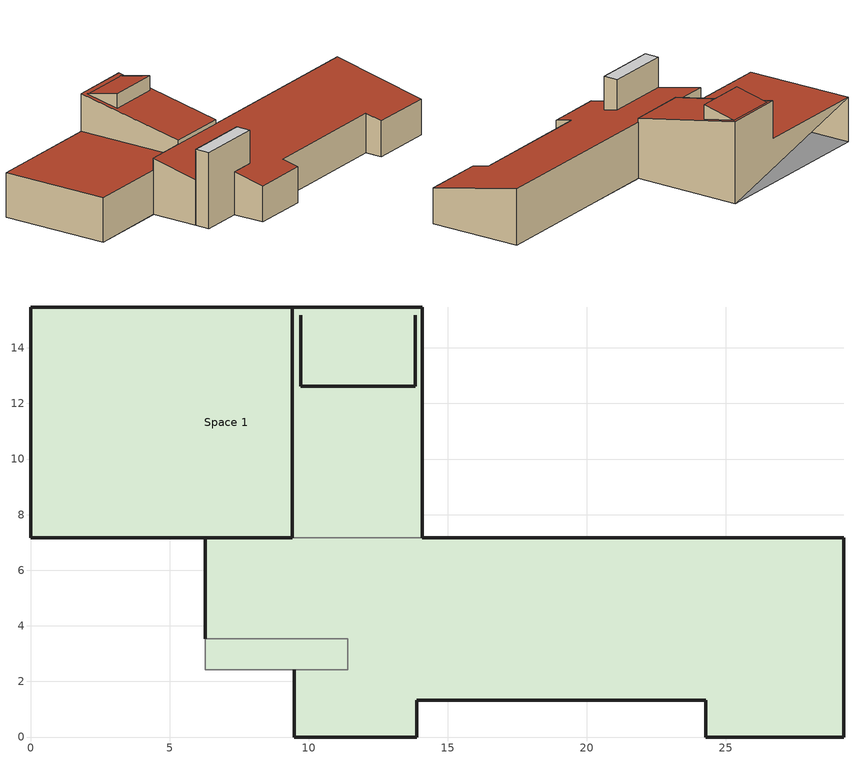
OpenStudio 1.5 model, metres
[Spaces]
Space 1
 floor ground: 14.07,15.47 14.07,7.16 0,7.16 0,15.47 z0; 29.24,7.16 29.24,0 24.28,0 24.28,7.16 z0; 13.88,7.16 13.88,0 9.47,0 9.47,2.42 11.4,2.42 11.4,3.53 6.28,3.53 6.28,7.16 z0; 24.28,7.16 24.28,1.31 13.88,1.31 13.88,7.16 z0
 floor adiabatic (ASHRAE 189.1-2009 ExtWall Mass ClimateZone 7-8): 11.4,3.53 11.4,2.42 6.28,2.42 6.28,3.53 z0
 wall outside: 24.28,0 29.24,0 / 9.47,0 13.88,0 z0:2.73; 9.71,12.62 13.82,12.62 z5.68:6.78; 29.24,7.16 14.07,7.16 z0:4.29; 0,15.47 0,7.16 6.28,7.16 z0:3.38; 9.4,7.16 6.28,7.16 z3.38:4.29; 29.24,7.16,4.29 29.24,0,2.73 29.24,0,0 29.24,7.16,0; 24.28,1.31,3.01 24.28,1.31,0 24.28,0,0 24.28,0,2.73; 9.71,12.62,6.78 9.71,15.16,6.19 9.71,12.62,5.68; 13.82,12.62,6.78 13.82,12.62,5.68 13.82,15.16,6.19; 14.07,15.47,6.25 14.07,15.47,0 0,15.47,3.38 9.4,15.47,3.38 9.4,15.47,6.25; 14.07,15.47,6.25 14.07,7.16,4.6 14.07,7.16,0 14.07,15.47,0; 6.28,7.16,4.29 6.28,7.16,0 6.28,3.53,0 6.28,3.53,3.5; 9.4,15.47,6.25 9.4,15.47,3.38 9.4,7.16,3.38 9.4,7.16,4.6; 13.88,1.31,3.01 13.88,0,2.73 13.88,0,0 13.88,1.31,0; 9.47,2.42,3.26 9.47,2.42,0 9.47,0,0 9.47,0,2.73
 wall outside (ASHRAE 189.1-2009 ExtWall Mass ClimateZone 7-8): 13.88,1.31 24.28,1.31 z0:3.01
 wall adiabatic (ASHRAE 189.1-2009 ExtWall Mass ClimateZone 7-8): 6.28,3.53 11.4,3.53 z0:3.5; 11.4,3.53 6.28,3.53 z3.5:5.79; 11.4,2.42 9.47,2.42 z0:3.26; 6.28,3.53 6.28,2.42 z0:5.79; 11.4,3.53,3.5 11.4,3.53,0 11.4,2.42,0 11.4,2.42,3.26; 11.4,2.42,5.79 11.4,2.42,3.26 11.4,3.53,3.5 11.4,3.53,5.79; 6.28,2.42,5.79 6.28,2.42,0 9.47,2.42,0 9.47,2.42,3.26 11.4,2.42,3.26 11.4,2.42,5.79
 wall adiabatic (ASHRAE 90.1-2007 ExtWall SteelFrame ClimateZone alt-res 2-6): 9.4,7.16 14.07,7.16 z4.29:4.6
 ceiling adiabatic (ASHRAE 189.1-2009 ExtWall Mass ClimateZone 7-8): 11.4,2.42 11.4,3.53 6.28,3.53 6.28,2.42 z5.79
 roof outside: 9.4,15.47,6.25 9.4,7.16,4.6 14.07,7.16,4.6 14.07,15.47,6.25; 13.82,12.62,6.78 13.82,15.16,6.19 9.71,15.16,6.19 9.71,12.62,6.78; 9.4,7.16 9.4,15.47 0,15.47 0,7.16 z3.38; 29.24,7.16,4.29 6.28,7.16,4.29 6.28,3.53,3.5 11.4,3.53,3.5 11.4,2.42,3.26 9.47,2.42,3.26 9.47,0,2.73 13.88,0,2.73 13.88,1.31,3.01 24.28,1.31,3.01 24.28,0,2.73 29.24,0,2.73
[Building]
Building 1: Space Type=90.1-2007 - MidriseApartment - Apartment; Default Construction Set=90.1-2007 - CZ5-6 - MidriseApartment
[ClimateZones]
Climate Zone Institution Name 1=ASHRAE; Climate Zone Document Name 1=ANSI/ASHRAE Standard 169; Climate Zone Document Year 1=2006; Climate Zone Value 1=5B; Climate Zone Institution Name 2=CEC; Climate Zone Document Name 2=California Climate Zone Descriptions; Climate Zone Document Year 2=1995
[Site]
Site 1: Latitude {deg}=40.13; Longitude {deg}=-105.24; Time Zone {hr}=-7; Elevation {m}=1689
[SizingPeriod:DesignDay] Barometric Pressure {Pa}=83011; Sky Clearness=0; Rain Indicator=0; Snow Indicator=0; Day of Month=21; Daylight Saving Time Indicator=0; Dry-Bulb Temperature Range Modifier Type=DefaultMultipliers
Name | Maximum Dry-Bulb Temperature {C} | Daily Dry-Bulb Temperature Range {deltaC} | Humidity Indicating Conditions at Maximum Dry-Bulb {BasedOnField A3} | Wind Speed {m/s} | Wind Direction {deg} | Month | Day Type | Humidity Indicating Type | Solar Model Indicator | ASHRAE Taub | ASHRAE Taud
Denver Intl Ap Ann Clg .4% Condns DB=>MWB | 34.6 | 15.2 | 15.7 | 4.2 | 80 | 7 | SummerDesignDay | Wetbulb | ASHRAETau | 0.424 | 2.012
Denver Intl Ap Ann Htg Wind 99.6% Condns WS=>MCDB | 1.8 | 0 | 1.8 | 14.1 | 160 | 12 | WinterDesignDay | Wetbulb | ASHRAEClearSky
Denver Intl Ap Ann Clg .4% Condns WB=>MDB | 27.3 | 15.2 | 18.3 | 4.2 | 80 | 7 | SummerDesignDay | Wetbulb | ASHRAETau | 0.424 | 2.012
Denver Intl Ap Ann Clg .4% Condns DP=>MDB | 19.9 | 15.2 | 16 | 4.2 | 80 | 7 | SummerDesignDay | Dewpoint | ASHRAETau | 0.424 | 2.012
Denver Intl Ap Ann Hum_n 99.6% Condns DP=>MCDB | -11.7 | 0 | -21.5 | 3.3 | 160 | 12 | WinterDesignDay | Dewpoint | ASHRAEClearSky
Denver Intl Ap Ann Htg 99.6% Condns DB | -17.4 | 0 | -17.4 | 3.3 | 160 | 12 | WinterDesignDay | Wetbulb | ASHRAEClearSky
Denver Intl Ap Ann Clg .4% Condns Enth=>MDB | 27 | 15.2 | 58300 | 4.2 | 80 | 7 | SummerDesignDay | Enthalpy | ASHRAETau | 0.424 | 2.012
[DefaultConstructionSet]
90.1-2007 - CZ5-6 - MidriseApartment: Default Exterior Surface Constructions=Default Surface Constructions 22; Default Interior Surface Constructions=Default Surface Constructions 23; Default Ground Contact Surface Constructions=Default Surface Constructions 24; Default Exterior SubSurface Constructions=Default Sub Surface Constructions 15; Default Interior SubSurface Constructions=Default Sub Surface Constructions 16; Interior Partition Construction=Interior Partition
[DefaultSurfaceConstructions]
Name | Floor Construction | Wall Construction | Roof Ceiling Construction
Default Surface Constructions 22 | ExtSlabCarpet 4in ClimateZone 1-8 | ASHRAE 90.1-2007 ExtWall SteelFrame ClimateZone alt-res 2-6 | ASHRAE 90.1-2007 ExtRoof IEAD ClimateZone 2-8
Default Surface Constructions 23 | Interior Floor | Interior Wall | Interior Ceiling
Default Surface Constructions 24 | ExtSlabCarpet 4in ClimateZone 1-8 | ExtSlabCarpet 4in ClimateZone 1-8 | ExtSlabCarpet 4in ClimateZone 1-8
[Construction]
ExtSlabCarpet 4in ClimateZone 1-8: MAT-CC05 4 HW CONCRETE, CP02 CARPET PAD
Interior Floor: F16 Acoustic tile, F05 Ceiling air space resistance, M11 100mm lightweight concrete
Interior Wall: G01a 19mm gypsum board, F04 Wall air space resistance, G01a 19mm gypsum board
Interior Ceiling: M11 100mm lightweight concrete, F05 Ceiling air space resistance, F16 Acoustic tile
Exterior Door: F08 Metal surface, I01 25mm insulation board
Interior Window: Clear 3mm
Interior Door; Interior Partition: G05 25mm wood
ASHRAE 189.1-2009 ExtWall Mass ClimateZone 7-8: 1IN Stucco, 8IN Concrete HW, Wall Insulation [44], 1/2IN Gypsum
ASHRAE 90.1-2007 ExtWall SteelFrame ClimateZone alt-res 2-6: Wood Siding, Steel Frame Wall Insulation R-13.81 IP, 1/2IN Gypsum
ASHRAE 90.1-2007 ExtRoof IEAD ClimateZone 2-8: Roof Membrane, IEAD Roof Insulation R-19.72 IP, Metal Decking
ASHRAE 90.1-2007 ExtWindow Metal ClimateZone 4-6: Fixed Window 3.12/0.40/0.31
[Material] Thermal Absorptance=0.9
Name | Roughness | Thickness {m} | Conductivity {W/m-K} | Density {kg/m3} | Specific Heat {J/kg-K} | Solar Absorptance | Visible Absorptance
MAT-CC05 4 HW CONCRETE | Rough | 0.1016 | 1.311 | 2240 | 836.8 | 0.85 | 0.85
1IN Stucco | Smooth | 0.0253 | 0.6918 | 1858 | 837 | 0.92 | 0.92
8IN Concrete HW | MediumRough | 0.2033 | 1.7296 | 2243 | 837 | 0.65 | 0.65
1/2IN Gypsum | Smooth | 0.0127 | 0.16 | 784.9 | 830 | 0.4 | 0.4
Roof Membrane | VeryRough | 0.0095 | 0.16 | 1121.29 | 1460 | 0.7 | 0.7
Metal Decking | MediumSmooth | 0.0015 | 45.006 | 7680 | 418.4 | 0.6 | 0.6
F16 Acoustic tile | MediumSmooth | 0.0191 | 0.06 | 368 | 590 | 0.3 | 0.3
M11 100mm lightweight concrete | MediumRough | 0.1016 | 0.53 | 1280 | 840 | 0.5 | 0.5
G01a 19mm gypsum board | MediumSmooth | 0.019 | 0.16 | 800 | 1090 | 0.4 | 0.4
F08 Metal surface | Smooth | 0.0008 | 45.28 | 7824 | 500 | 0.7 | 0.7
I01 25mm insulation board | MediumRough | 0.0254 | 0.03 | 43 | 1210 | 0.6 | 0.6
G05 25mm wood | MediumSmooth | 0.0254 | 0.15 | 608 | 1630 | 0.5 | 0.5
Wall Insulation [44] | MediumRough | 0.1104 | 0.0432 | 91 | 837 | 0.5 | 0.5
Wood Siding | MediumSmooth | 0.01 | 0.11 | 544.62 | 1210 | 0.78 | 0.78
Steel Frame Wall Insulation R-13.81 IP | MediumRough | 0.119155 | 0.049 | 265 | 836.8 | 0.7 | 0.7
IEAD Roof Insulation R-19.72 IP | MediumRough | 0.170137 | 0.049 | 265 | 836.8 | 0.7 | 0.7
[Material:NoMass]
CP02 CARPET PAD: Roughness=Smooth; Thermal Resistance {m2-K/W}=0.1; Thermal Absorptance=0.9; Solar Absorptance=0.8; Visible Absorptance=0.8
[Material:AirGap]
Name | Thermal Resistance {m2-K/W}
F05 Ceiling air space resistance | 0.18
F04 Wall air space resistance | 0.15
[DefaultSubSurfaceConstructions]
Name | Fixed Window Construction | Operable Window Construction | Door Construction | Tubular Daylight Dome Construction | Tubular Daylight Diffuser Construction
Default Sub Surface Constructions 15 | ASHRAE 90.1-2007 ExtWindow Metal ClimateZone 4-6 | ASHRAE 90.1-2007 ExtWindow Metal ClimateZone 4-6 | Exterior Door | Interior Window | Interior Window
Default Sub Surface Constructions 16 | Interior Window | Interior Window | Interior Door
[WindowMaterial:Glazing]
Clear 3mm: Optical Data Type=SpectralAverage; Thickness {m}=0.003; Solar Transmittance at Normal Incidence=0.837; Front Side Solar Reflectance at Normal Incidence=0.075; Back Side Solar Reflectance at Normal Incidence=0; Visible Transmittance at Normal Incidence=0.898; Front Side Visible Reflectance at Normal Incidence=0.081; Back Side Visible Reflectance at Normal Incidence=0; Infrared Transmittance at Normal Incidence=0; Front Side Infrared Hemispherical Emissivity=0.84; Back Side Infrared Hemispherical Emissivity=0.84; Conductivity {W/m-K}=0.9; Dirt Correction Factor for Solar and Visible Transmittance=1; Solar Diffusing=No
[WindowMaterial:SimpleGlazingSystem]
Fixed Window 3.12/0.40/0.31: U-Factor {W/m2-K}=3.12304; Solar Heat Gain Coefficient=0.4; Visible Transmittance=0.31
[SpaceType]
90.1-2007 - MidriseApartment - Apartment: Default Schedule Set=90.1-2007 - MidriseApartment - Apartment Schedule Set; Standards Building Type=MidriseApartment; Standards Space Type=Apartment
[DefaultScheduleSet]
90.1-2007 - MidriseApartment - Apartment Schedule Set: Number of People Schedule=MidriseApartment Apartment Occ; People Activity Level Schedule=MidriseApartment Activity; Lighting Schedule=MidriseApartment Apartment Light; Electric Equipment Schedule=MidriseApartment Apartment Equip; Infiltration Schedule=MidriseApartment Infil
[Lights:Definition]
90.1-2007 - MidriseApartment - Apartment Lights Definition: Design Level Calculation Method=Watts/Area; Watts per Space Floor Area {W/m2}=11.8403
[Lights]
90.1-2007 - MidriseApartment - Apartment Lights: Lights Definition=90.1-2007 - MidriseApartment - Apartment Lights Definition; Space or SpaceType=90.1-2007 - MidriseApartment - Apartment
[People:Definition]
90.1-2007 - MidriseApartment - Apartment People Definition: Number of People Calculation Method=People/Area; People per Space Floor Area {person/m2}=0.0283091; Fraction Radiant=0.3
[People]
90.1-2007 - MidriseApartment - Apartment People: People Definition=90.1-2007 - MidriseApartment - Apartment People Definition; Space or SpaceType=90.1-2007 - MidriseApartment - Apartment
[SpaceInfiltration:DesignFlowRate]
90.1-2007 - MidriseApartment - Apartment Infiltration: Space or SpaceType=90.1-2007 - MidriseApartment - Apartment; Design Flow Rate Calculation Method=Flow/ExteriorArea; Flow per Exterior Surface Area {m3/s-m2}=0.000226568
[ElectricEquipment:Definition]
90.1-2007 - MidriseApartment - Apartment Electric Equipment Definition: Design Level Calculation Method=Watts/Area; Watts per Space Floor Area {W/m2}=3.87501
[ElectricEquipment]
90.1-2007 - MidriseApartment - Apartment Electric Equipment: Electric Equipment Definition=90.1-2007 - MidriseApartment - Apartment Electric Equipment Definition; Space or SpaceType=90.1-2007 - MidriseApartment - Apartment
[ThermostatSetpoint:DualSetpoint]
Thermostat Setpoint Dual Setpoint 1: Heating Setpoint Temperature Schedule=MidriseApartment Office HtgSetp; Cooling Setpoint Temperature Schedule=MidriseApartment Office ClgSetp
[BuildingStory]
Building Story 1
[ThermalZone]
Whole House: Multiplier=1; Thermostat=Thermostat Setpoint Dual Setpoint 1; Use Ideal Air Loads=Yes
[Sizing:Zone]
Whole House: Zone Cooling Design Supply Air Temperature {C}=14; Zone Heating Design Supply Air Temperature {C}=40; Zone Cooling Design Supply Air Humidity Ratio {kg-H2O/kg-air}=0.0085; Zone Heating Design Supply Air Humidity Ratio {kg-H2O/kg-air}=0.008; Cooling Design Air Flow Method=DesignDay; Heating Design Air Flow Method=DesignDay
[Space]
Space 1: Space Type=90.1-2007 - MidriseApartment - Apartment; Thermal Zone=Whole House
[Schedule:Ruleset]
Name | Default Day Schedule | Summer Design Day Schedule | Winter Design Day Schedule
MidriseApartment Apartment Light | MidriseApartment Apartment Light Default Schedule | MidriseApartment Apartment Light Summer Design Day | MidriseApartment Apartment Light Winter Design Day
MidriseApartment Apartment Occ | MidriseApartment Apartment Occ Default Schedule | MidriseApartment Apartment Occ Summer Design Day | MidriseApartment Apartment Occ Winter Design Day
MidriseApartment Activity | MidriseApartment Activity Default Schedule | MidriseApartment Activity Summer Design Day | MidriseApartment Activity Winter Design Day
MidriseApartment Infil | MidriseApartment Infil Default Schedule | MidriseApartment Infil Summer Design Day | MidriseApartment Infil Winter Design Day
MidriseApartment Apartment Equip | MidriseApartment Apartment Equip Default Schedule | MidriseApartment Apartment Equip Summer Design Day | MidriseApartment Apartment Equip Winter Design Day
MidriseApartment Office HtgSetp | MidriseApartment Office HtgSetp Default Schedule | MidriseApartment Office HtgSetp Summer Design Day | MidriseApartment Office HtgSetp Winter Design Day
MidriseApartment Office ClgSetp | MidriseApartment Office ClgSetp Default Schedule | MidriseApartment Office ClgSetp Summer Design Day | MidriseApartment Office ClgSetp Winter Design Day
[Schedule:Day]
MidriseApartment Apartment Light Default Schedule; MidriseApartment Apartment Light Summer Design Day; MidriseApartment Apartment Light Winter Design Day: 4, 0, 0.067, 5, 0, 0.187, 6, 0, 0.394, 7, 0, 0.44, 8, 0, 0.393, 9, 0, 0.172, 15, 0, 0.119, 16, 0, 0.206, 17, 0, 0.439, 18, 0, 0.616, 19, 0, 0.829, 20, 0, 0.986, 21, 0, 1, 22, 0, 0.692, 23, 0, 0.384, 24, 0, 0.16
MidriseApartment Apartment Occ Default Schedule; MidriseApartment Apartment Occ Summer Design Day; MidriseApartment Apartment Occ Winter Design Day: 7, 0, 1, 8, 0, 0.85, 9, 0, 0.39, 16, 0, 0.25, 17, 0, 0.3, 18, 0, 0.52, 21, 0, 0.87, 24, 0, 1
MidriseApartment Activity Default Schedule; MidriseApartment Activity Summer Design Day; MidriseApartment Activity Winter Design Day: 24, 0, 120
MidriseApartment Infil Default Schedule; MidriseApartment Infil Summer Design Day; MidriseApartment Infil Winter Design Day: 24, 0, 1
MidriseApartment Apartment Equip Default Schedule; MidriseApartment Apartment Equip Summer Design Day; MidriseApartment Apartment Equip Winter Design Day: 1, 0, 0.45, 2, 0, 0.41, 3, 0, 0.39, 5, 0, 0.38, 6, 0, 0.43, 7, 0, 0.54, 8, 0, 0.65, 9, 0, 0.66, 10, 0, 0.67, 11, 0, 0.69, 12, 0, 0.7, 13, 0, 0.69, 14, 0, 0.66, 15, 0, 0.65, 16, 0, 0.68, 17, 0, 0.8, 19, 0, 1, 20, 0, 0.93, 21, 0, 0.89, 22, 0, 0.85, 23, 0, 0.71, 24, 0, 0.58
MidriseApartment Office HtgSetp Default Schedule; MidriseApartment Office HtgSetp Winter Design Day: 7, 0, 15.6, 8, 0, 18.3, 17, 0, 21.1, 18, 0, 18.3, 24, 0, 15.6
MidriseApartment Office HtgSetp Summer Design Day: 24, 0, 15.6
MidriseApartment Office ClgSetp Default Schedule; MidriseApartment Office ClgSetp Summer Design Day: 7, 0, 29.4, 8, 0, 26.7, 17, 0, 23.9, 18, 0, 26.7, 24, 0, 29.4
MidriseApartment Office ClgSetp Winter Design Day: 24, 0, 29.4
